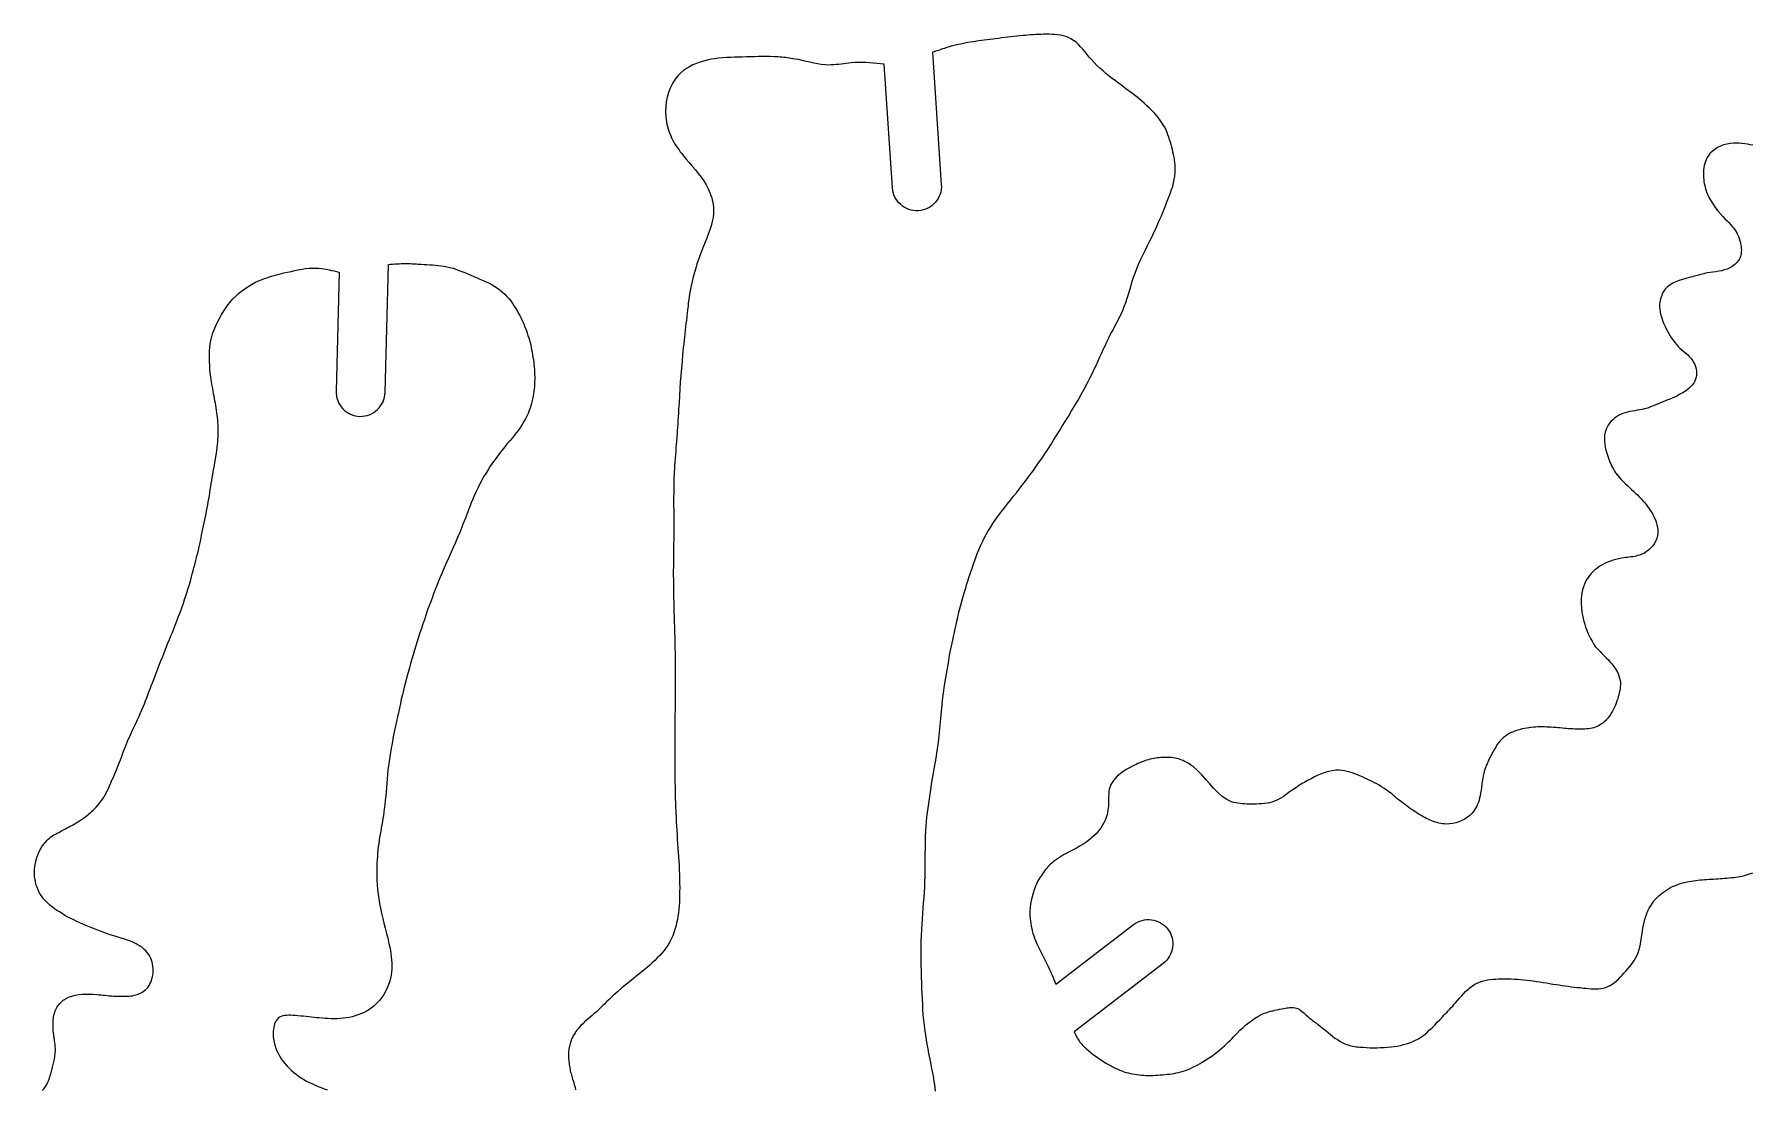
# Model space of a CAD drawing. Extents: x 0 to 470, y 0 to 279.
# Drawn here: x 243.6 to 348.6, y 105.6 to 170.1 of the extents above; entities that cross this region are included whole.
import ezdxf

# ---------------------------------------------------------------- set-up
doc = ezdxf.new("R2010")
doc.units = 0
doc.layers.add('CK_LEVEL_1', color=1, linetype='CONTINUOUS')

msp = doc.modelspace()

# ---------------------------------------------------------------- linework, layer by layer
at = {"layer": 'CK_LEVEL_1'}
for points in [[(298.68, 105.48), (298.66, 105.68), (298.64, 105.89), (298.61, 106.09), (298.58, 106.29), (298.54, 106.5), (298.5, 106.7), (298.45, 106.98), (298.39, 107.25), (298.34, 107.53), (298.28, 107.8), (298.23, 108.08), (298.18, 108.36), (298.13, 108.63), (298.09, 108.91), (298.05, 109.18), (298.01, 109.5), (297.97, 109.83), (297.94, 110.15), (297.92, 110.48), (297.9, 110.8), (297.88, 111.13), (297.87, 111.45), (297.85, 111.78), (297.84, 112.11), (297.83, 112.47), (297.82, 112.84), (297.81, 113.2), (297.81, 113.56), (297.8, 113.93), (297.81, 114.29), (297.81, 114.66), (297.82, 115.02), (297.84, 115.38), (297.86, 115.71), (297.88, 116.03), (297.91, 116.35), (297.93, 116.68), (297.96, 117), (297.99, 117.33), (298.01, 117.65), (298.03, 117.98), (298.04, 118.3), (298.06, 118.65), (298.06, 118.99), (298.06, 119.34), (298.06, 119.69), (298.06, 120.03), (298.07, 120.38), (298.07, 120.73), (298.08, 121.07), (298.09, 121.42), (298.11, 121.7), (298.14, 121.98), (298.16, 122.26), (298.19, 122.54), (298.23, 122.81), (298.27, 123.09), (298.31, 123.37), (298.35, 123.65), (298.39, 123.93), (298.45, 124.27), (298.51, 124.61), (298.57, 124.96), (298.63, 125.3), (298.69, 125.64), (298.74, 125.98), (298.79, 126.33), (298.84, 126.67), (298.89, 127.02), (298.91, 127.23), (298.93, 127.44), (298.95, 127.65), (298.97, 127.86), (298.99, 128.07), (299.01, 128.28), (299.03, 128.5), (299.05, 128.71), (299.07, 128.92), (299.12, 129.38), (299.18, 129.85), (299.24, 130.31), (299.31, 130.78), (299.39, 131.24), (299.47, 131.7), (299.55, 132.16), (299.64, 132.62), (299.74, 133.08), (299.79, 133.31), (299.84, 133.54), (299.89, 133.78), (299.94, 134.01), (299.99, 134.24), (300.05, 134.47), (300.1, 134.7), (300.16, 134.93), (300.22, 135.16), (300.28, 135.38), (300.34, 135.6), (300.4, 135.82), (300.46, 136.04), (300.53, 136.26), (300.59, 136.47), (300.66, 136.69), (300.73, 136.91), (300.8, 137.13), (300.9, 137.42), (301, 137.72), (301.11, 138.02), (301.22, 138.31), (301.33, 138.6), (301.46, 138.89), (301.59, 139.17), (301.73, 139.45), (301.88, 139.72), (302.04, 139.97), (302.2, 140.22), (302.37, 140.47), (302.54, 140.71), (302.72, 140.94), (302.9, 141.18), (303.09, 141.41), (303.27, 141.64), (303.46, 141.88), (303.64, 142.1), (303.81, 142.32), (303.99, 142.55), (304.16, 142.78), (304.33, 143), (304.5, 143.23), (304.67, 143.46), (304.83, 143.69), (304.99, 143.93), (305.18, 144.2), (305.37, 144.48), (305.55, 144.75), (305.73, 145.03), (305.91, 145.31), (306.09, 145.6), (306.26, 145.88), (306.44, 146.16), (306.61, 146.45), (306.81, 146.77), (307.01, 147.1), (307.2, 147.43), (307.4, 147.76), (307.59, 148.1), (307.77, 148.43), (307.95, 148.77), (308.13, 149.11), (308.3, 149.45), (308.41, 149.69), (308.52, 149.93), (308.63, 150.17), (308.74, 150.41), (308.85, 150.65), (308.95, 150.89), (309.07, 151.13), (309.18, 151.37), (309.3, 151.61), (309.39, 151.79), (309.49, 151.97), (309.59, 152.15), (309.68, 152.33), (309.78, 152.51), (309.87, 152.69), (309.96, 152.87), (310.05, 153.06), (310.13, 153.24), (310.23, 153.49), (310.32, 153.74), (310.4, 154), (310.48, 154.25), (310.56, 154.51), (310.64, 154.77), (310.71, 155.03), (310.8, 155.28), (310.89, 155.53), (311, 155.82), (311.12, 156.11), (311.25, 156.39), (311.38, 156.67), (311.52, 156.95), (311.65, 157.22), (311.79, 157.5), (311.93, 157.78), (312.06, 158.05), (312.15, 158.25), (312.24, 158.45), (312.33, 158.64), (312.41, 158.84), (312.5, 159.04), (312.58, 159.24), (312.66, 159.44), (312.74, 159.64), (312.82, 159.84), (312.9, 160.04), (312.98, 160.24), (313.05, 160.44), (313.12, 160.64), (313.19, 160.84), (313.24, 161.05), (313.28, 161.25), (313.32, 161.46), (313.34, 161.66), (313.34, 161.82), (313.34, 161.98), (313.33, 162.14), (313.31, 162.3), (313.29, 162.46), (313.27, 162.62), (313.24, 162.78), (313.2, 162.93), (313.17, 163.09), (313.13, 163.24), (313.09, 163.4), (313.05, 163.55), (313, 163.69), (312.96, 163.84), (312.9, 163.99), (312.85, 164.13), (312.79, 164.27), (312.72, 164.41), (312.61, 164.6), (312.49, 164.78), (312.37, 164.96), (312.23, 165.13), (312.09, 165.3), (311.93, 165.46), (311.78, 165.62), (311.61, 165.77), (311.45, 165.92), (311.28, 166.07), (311.11, 166.21), (310.94, 166.35), (310.76, 166.49), (310.59, 166.62), (310.41, 166.75), (310.23, 166.89), (310.06, 167.02), (309.88, 167.15), (309.69, 167.29), (309.49, 167.44), (309.3, 167.59), (309.11, 167.74), (308.93, 167.9), (308.74, 168.06), (308.56, 168.23), (308.39, 168.41), (308.22, 168.59), (308.09, 168.75), (307.96, 168.91), (307.83, 169.07), (307.7, 169.23), (307.56, 169.38), (307.42, 169.52), (307.28, 169.65), (307.12, 169.77), (306.96, 169.87), (306.81, 169.94), (306.65, 170), (306.49, 170.05), (306.32, 170.08), (306.15, 170.11), (305.98, 170.12), (305.8, 170.13), (305.63, 170.14), (305.45, 170.14), (305.29, 170.14), (305.13, 170.13), (304.97, 170.13), (304.81, 170.12), (304.65, 170.11), (304.5, 170.1), (304.34, 170.09), (304.18, 170.07), (304.03, 170.06), (303.84, 170.04), (303.66, 170.02), (303.47, 170), (303.29, 169.98), (303.1, 169.96), (302.92, 169.94), (302.73, 169.92), (302.55, 169.89), (302.36, 169.87), (302.02, 169.83), (301.67, 169.79), (301.33, 169.74), (300.99, 169.69), (300.65, 169.63), (300.31, 169.56), (299.98, 169.49), (299.65, 169.41), (299.32, 169.31), (299.23, 169.28), (299.14, 169.26), (299.05, 169.23), (298.96, 169.19), (298.87, 169.16), (298.78, 169.13), (298.69, 169.1), (298.6, 169.07), (298.51, 169.04), (299.04, 160.95, -0.414214), (297.64, 159.35, -0.414214), (296.05, 160.75), (295.55, 168.32), (295.32, 168.34), (295.1, 168.36), (294.87, 168.38), (294.65, 168.4), (294.42, 168.41), (294.2, 168.41), (293.98, 168.41), (293.75, 168.41), (293.53, 168.39), (293.37, 168.38), (293.22, 168.36), (293.07, 168.34), (292.92, 168.32), (292.77, 168.3), (292.61, 168.29), (292.46, 168.28), (292.31, 168.27), (292.16, 168.26), (291.93, 168.27), (291.7, 168.3), (291.47, 168.33), (291.24, 168.38), (291.01, 168.43), (290.77, 168.48), (290.54, 168.54), (290.31, 168.59), (290.08, 168.63), (289.97, 168.65), (289.86, 168.67), (289.74, 168.69), (289.63, 168.7), (289.52, 168.72), (289.41, 168.73), (289.29, 168.74), (289.18, 168.75), (289.07, 168.76), (288.83, 168.77), (288.58, 168.78), (288.34, 168.78), (288.1, 168.78), (287.86, 168.78), (287.61, 168.77), (287.37, 168.76), (287.13, 168.76), (286.88, 168.75), (286.64, 168.74), (286.4, 168.74), (286.16, 168.73), (285.92, 168.72), (285.68, 168.7), (285.44, 168.68), (285.2, 168.65), (284.96, 168.61), (284.72, 168.56), (284.5, 168.5), (284.28, 168.43), (284.07, 168.36), (283.85, 168.27), (283.65, 168.16), (283.46, 168.05), (283.27, 167.92), (283.1, 167.77), (282.94, 167.62), (282.76, 167.39), (282.6, 167.14), (282.47, 166.88), (282.36, 166.59), (282.28, 166.3), (282.22, 166), (282.19, 165.7), (282.18, 165.39), (282.19, 165.09), (282.21, 164.94), (282.23, 164.79), (282.26, 164.64), (282.29, 164.5), (282.33, 164.36), (282.38, 164.21), (282.43, 164.08), (282.49, 163.94), (282.55, 163.8), (282.61, 163.68), (282.68, 163.55), (282.75, 163.43), (282.83, 163.31), (282.91, 163.19), (283, 163.07), (283.08, 162.95), (283.17, 162.84), (283.26, 162.73), (283.44, 162.5), (283.63, 162.29), (283.81, 162.07), (284, 161.85), (284.18, 161.63), (284.35, 161.4), (284.51, 161.17), (284.66, 160.93), (284.79, 160.68), (284.85, 160.55), (284.9, 160.41), (284.95, 160.28), (285, 160.14), (285.03, 160.01), (285.06, 159.87), (285.09, 159.73), (285.1, 159.59), (285.11, 159.45), (285.11, 159.19), (285.08, 158.93), (285.03, 158.68), (284.96, 158.43), (284.88, 158.17), (284.79, 157.92), (284.7, 157.67), (284.59, 157.42), (284.49, 157.18), (284.39, 156.91), (284.29, 156.64), (284.19, 156.37), (284.1, 156.1), (284.02, 155.84), (283.94, 155.57), (283.87, 155.3), (283.8, 155.02), (283.74, 154.75), (283.7, 154.54), (283.67, 154.34), (283.63, 154.13), (283.6, 153.92), (283.57, 153.71), (283.55, 153.5), (283.52, 153.29), (283.5, 153.08), (283.47, 152.87), (283.45, 152.66), (283.42, 152.45), (283.4, 152.24), (283.38, 152.03), (283.35, 151.82), (283.33, 151.61), (283.31, 151.4), (283.29, 151.19), (283.26, 150.98), (283.22, 150.56), (283.19, 150.14), (283.15, 149.72), (283.12, 149.29), (283.08, 148.87), (283.05, 148.45), (283.03, 148.02), (283, 147.6), (282.97, 147.18), (282.96, 146.96), (282.94, 146.75), (282.93, 146.54), (282.92, 146.32), (282.9, 146.11), (282.89, 145.9), (282.88, 145.69), (282.86, 145.47), (282.85, 145.26), (282.83, 145.05), (282.81, 144.84), (282.8, 144.62), (282.78, 144.41), (282.76, 144.2), (282.75, 143.98), (282.73, 143.77), (282.72, 143.56), (282.71, 143.34), (282.69, 142.95), (282.68, 142.55), (282.68, 142.15), (282.67, 141.76), (282.67, 141.36), (282.68, 140.96), (282.68, 140.57), (282.68, 140.17), (282.68, 139.78), (282.68, 139.5), (282.68, 139.23), (282.67, 138.96), (282.67, 138.68), (282.67, 138.41), (282.66, 138.14), (282.66, 137.87), (282.66, 137.59), (282.65, 137.32), (282.65, 137.05), (282.66, 136.77), (282.66, 136.5), (282.66, 136.23), (282.67, 135.95), (282.67, 135.68), (282.68, 135.4), (282.69, 135.13), (282.69, 134.85), (282.69, 134.85), (282.69, 134.85), (282.69, 134.85), (282.69, 134.84), (282.69, 134.84), (282.69, 134.84), (282.69, 134.83), (282.69, 134.83), (282.69, 134.83), (282.7, 134.51), (282.71, 134.19), (282.72, 133.88), (282.73, 133.56), (282.74, 133.24), (282.75, 132.92), (282.75, 132.6), (282.76, 132.29), (282.76, 131.97), (282.76, 131.78), (282.77, 131.6), (282.77, 131.42), (282.77, 131.23), (282.77, 131.05), (282.77, 130.86), (282.77, 130.68), (282.77, 130.5), (282.76, 130.31), (282.76, 129.94), (282.76, 129.57), (282.76, 129.2), (282.76, 128.83), (282.75, 128.47), (282.75, 128.1), (282.75, 127.73), (282.74, 127.36), (282.74, 126.99), (282.74, 126.49), (282.74, 125.99), (282.74, 125.5), (282.74, 125), (282.75, 124.5), (282.76, 124.01), (282.77, 123.51), (282.79, 123.01), (282.8, 122.51), (282.82, 122.25), (282.83, 121.98), (282.85, 121.71), (282.86, 121.44), (282.88, 121.17), (282.89, 120.9), (282.91, 120.63), (282.93, 120.36), (282.95, 120.09), (282.96, 119.83), (282.98, 119.56), (283, 119.29), (283.01, 119.02), (283.02, 118.75), (283.03, 118.48), (283.04, 118.21), (283.05, 117.94), (283.04, 117.67), (283.04, 117.46), (283.03, 117.25), (283.02, 117.03), (283.01, 116.82), (282.99, 116.61), (282.96, 116.4), (282.93, 116.19), (282.9, 115.98), (282.85, 115.77), (282.82, 115.63), (282.79, 115.5), (282.75, 115.37), (282.71, 115.24), (282.67, 115.11), (282.62, 114.99), (282.56, 114.86), (282.51, 114.74), (282.44, 114.62), (282.34, 114.44), (282.22, 114.27), (282.1, 114.1), (281.96, 113.94), (281.82, 113.79), (281.67, 113.64), (281.52, 113.49), (281.36, 113.34), (281.21, 113.2), (280.93, 112.96), (280.64, 112.73), (280.36, 112.5), (280.08, 112.26), (279.79, 112.03), (279.51, 111.8), (279.24, 111.57), (278.96, 111.33), (278.7, 111.08), (278.61, 110.99), (278.52, 110.91), (278.44, 110.82), (278.35, 110.73), (278.26, 110.65), (278.17, 110.56), (278.09, 110.48), (278, 110.39), (277.91, 110.31), (277.79, 110.21), (277.68, 110.11), (277.56, 110.01), (277.45, 109.91), (277.33, 109.82), (277.22, 109.72), (277.11, 109.61), (277, 109.51), (276.9, 109.39), (276.83, 109.31), (276.76, 109.23), (276.7, 109.14), (276.64, 109.05), (276.58, 108.96), (276.53, 108.87), (276.48, 108.77), (276.43, 108.68), (276.4, 108.58), (276.34, 108.41), (276.3, 108.24), (276.27, 108.06), (276.25, 107.89), (276.24, 107.71), (276.25, 107.53), (276.26, 107.35), (276.28, 107.17), (276.3, 107), (276.32, 106.91), (276.34, 106.83), (276.35, 106.74), (276.37, 106.65), (276.4, 106.57), (276.42, 106.49), (276.44, 106.4), (276.46, 106.32), (276.49, 106.23), (276.54, 106.07), (276.59, 105.9), (276.64, 105.74), (276.68, 105.57)], [(348.67, 163.36), (348.51, 163.38), (348.34, 163.41), (348.17, 163.44), (348, 163.46), (347.83, 163.48), (347.66, 163.49), (347.48, 163.48), (347.28, 163.46), (347.08, 163.42), (346.88, 163.37), (346.69, 163.3), (346.51, 163.21), (346.34, 163.1), (346.18, 162.98), (346.04, 162.84), (345.93, 162.69), (345.86, 162.58), (345.81, 162.47), (345.76, 162.36), (345.72, 162.23), (345.69, 162.11), (345.67, 161.99), (345.65, 161.86), (345.64, 161.73), (345.64, 161.6), (345.64, 161.48), (345.65, 161.37), (345.66, 161.25), (345.67, 161.13), (345.69, 161.02), (345.72, 160.9), (345.75, 160.79), (345.78, 160.68), (345.81, 160.57), (345.9, 160.35), (346, 160.14), (346.11, 159.94), (346.23, 159.74), (346.37, 159.55), (346.51, 159.37), (346.66, 159.18), (346.82, 159), (346.98, 158.83), (347.09, 158.72), (347.19, 158.62), (347.29, 158.51), (347.39, 158.4), (347.48, 158.3), (347.57, 158.18), (347.65, 158.07), (347.71, 157.94), (347.77, 157.82), (347.78, 157.79), (347.79, 157.76), (347.8, 157.74), (347.81, 157.71), (347.82, 157.68), (347.83, 157.65), (347.83, 157.62), (347.84, 157.6), (347.85, 157.57), (347.88, 157.46), (347.9, 157.36), (347.93, 157.25), (347.95, 157.15), (347.96, 157.04), (347.97, 156.94), (347.96, 156.83), (347.95, 156.73), (347.93, 156.63), (347.9, 156.54), (347.86, 156.45), (347.82, 156.36), (347.76, 156.28), (347.7, 156.2), (347.63, 156.13), (347.56, 156.06), (347.48, 156), (347.4, 155.94), (347.25, 155.85), (347.09, 155.78), (346.92, 155.73), (346.75, 155.68), (346.58, 155.65), (346.4, 155.62), (346.22, 155.59), (346.05, 155.57), (345.87, 155.54), (345.77, 155.52), (345.67, 155.49), (345.57, 155.47), (345.48, 155.45), (345.38, 155.42), (345.28, 155.39), (345.18, 155.36), (345.08, 155.34), (344.98, 155.31), (344.77, 155.26), (344.56, 155.2), (344.36, 155.14), (344.16, 155.08), (343.96, 155), (343.77, 154.91), (343.6, 154.81), (343.44, 154.69), (343.31, 154.55), (343.24, 154.46), (343.18, 154.37), (343.13, 154.28), (343.09, 154.17), (343.05, 154.07), (343.02, 153.96), (342.99, 153.86), (342.98, 153.75), (342.96, 153.64), (342.96, 153.48), (342.97, 153.32), (342.99, 153.17), (343.02, 153.02), (343.07, 152.86), (343.12, 152.71), (343.17, 152.57), (343.23, 152.42), (343.3, 152.27), (343.37, 152.12), (343.44, 151.98), (343.52, 151.83), (343.61, 151.69), (343.69, 151.55), (343.79, 151.42), (343.89, 151.29), (343.99, 151.16), (344.1, 151.05), (344.21, 150.94), (344.33, 150.84), (344.45, 150.74), (344.57, 150.63), (344.68, 150.53), (344.79, 150.42), (344.89, 150.31), (344.98, 150.19), (345.06, 150.05), (345.11, 149.94), (345.15, 149.81), (345.19, 149.68), (345.21, 149.55), (345.21, 149.42), (345.21, 149.29), (345.19, 149.16), (345.16, 149.04), (345.11, 148.92), (345.07, 148.84), (345.02, 148.76), (344.97, 148.69), (344.9, 148.62), (344.84, 148.55), (344.77, 148.49), (344.69, 148.43), (344.62, 148.37), (344.54, 148.31), (344.38, 148.21), (344.21, 148.12), (344.05, 148.03), (343.88, 147.95), (343.7, 147.87), (343.53, 147.8), (343.36, 147.73), (343.18, 147.66), (343.01, 147.59), (342.89, 147.54), (342.77, 147.49), (342.64, 147.44), (342.52, 147.39), (342.4, 147.35), (342.28, 147.3), (342.15, 147.26), (342.03, 147.23), (341.9, 147.19), (341.75, 147.16), (341.6, 147.14), (341.45, 147.11), (341.3, 147.09), (341.15, 147.06), (341.01, 147.03), (340.86, 146.99), (340.72, 146.94), (340.57, 146.89), (340.45, 146.82), (340.32, 146.74), (340.21, 146.66), (340.1, 146.56), (339.99, 146.46), (339.9, 146.35), (339.82, 146.23), (339.75, 146.11), (339.69, 145.98), (339.63, 145.81), (339.6, 145.63), (339.59, 145.45), (339.59, 145.26), (339.61, 145.08), (339.64, 144.89), (339.68, 144.7), (339.74, 144.52), (339.79, 144.33), (339.84, 144.21), (339.88, 144.09), (339.93, 143.97), (339.98, 143.86), (340.03, 143.75), (340.08, 143.64), (340.14, 143.53), (340.21, 143.42), (340.27, 143.32), (340.38, 143.18), (340.49, 143.04), (340.61, 142.91), (340.73, 142.79), (340.86, 142.66), (340.99, 142.54), (341.12, 142.42), (341.25, 142.3), (341.38, 142.17), (341.49, 142.07), (341.61, 141.96), (341.72, 141.84), (341.83, 141.73), (341.93, 141.61), (342.04, 141.5), (342.14, 141.37), (342.23, 141.25), (342.33, 141.12), (342.41, 140.99), (342.5, 140.86), (342.57, 140.72), (342.64, 140.58), (342.71, 140.44), (342.76, 140.29), (342.8, 140.14), (342.83, 139.99), (342.85, 139.84), (342.85, 139.77), (342.85, 139.71), (342.85, 139.64), (342.85, 139.58), (342.84, 139.51), (342.83, 139.45), (342.82, 139.39), (342.8, 139.32), (342.78, 139.26), (342.72, 139.11), (342.64, 138.97), (342.54, 138.84), (342.43, 138.72), (342.31, 138.6), (342.17, 138.5), (342.03, 138.41), (341.88, 138.34), (341.73, 138.28), (341.62, 138.25), (341.52, 138.22), (341.42, 138.2), (341.32, 138.18), (341.21, 138.17), (341.11, 138.15), (341.01, 138.14), (340.9, 138.13), (340.8, 138.12), (340.63, 138.09), (340.46, 138.05), (340.29, 138.02), (340.13, 137.97), (339.96, 137.91), (339.8, 137.85), (339.64, 137.78), (339.49, 137.7), (339.34, 137.62), (339.22, 137.54), (339.1, 137.45), (338.99, 137.35), (338.88, 137.25), (338.78, 137.15), (338.68, 137.04), (338.6, 136.92), (338.51, 136.8), (338.44, 136.67), (338.37, 136.51), (338.3, 136.34), (338.25, 136.16), (338.21, 135.98), (338.18, 135.8), (338.17, 135.62), (338.16, 135.43), (338.16, 135.25), (338.18, 135.07), (338.19, 134.97), (338.2, 134.88), (338.21, 134.78), (338.23, 134.69), (338.25, 134.6), (338.27, 134.5), (338.29, 134.41), (338.31, 134.32), (338.33, 134.23), (338.39, 134.05), (338.44, 133.87), (338.51, 133.69), (338.57, 133.51), (338.65, 133.34), (338.74, 133.17), (338.83, 133.01), (338.93, 132.85), (339.03, 132.7), (339.12, 132.59), (339.22, 132.49), (339.32, 132.38), (339.42, 132.28), (339.52, 132.18), (339.62, 132.08), (339.72, 131.98), (339.83, 131.87), (339.93, 131.76), (340.03, 131.65), (340.12, 131.53), (340.21, 131.41), (340.29, 131.28), (340.36, 131.16), (340.43, 131.02), (340.48, 130.89), (340.52, 130.75), (340.55, 130.61), (340.57, 130.49), (340.57, 130.36), (340.56, 130.24), (340.55, 130.12), (340.53, 129.99), (340.5, 129.86), (340.47, 129.74), (340.43, 129.62), (340.4, 129.49), (340.35, 129.36), (340.31, 129.23), (340.26, 129.1), (340.2, 128.98), (340.14, 128.85), (340.08, 128.73), (340.01, 128.61), (339.94, 128.5), (339.86, 128.39), (339.79, 128.31), (339.72, 128.23), (339.65, 128.15), (339.57, 128.08), (339.49, 128.01), (339.41, 127.95), (339.32, 127.89), (339.23, 127.84), (339.14, 127.8), (339.04, 127.76), (338.94, 127.72), (338.83, 127.7), (338.72, 127.68), (338.61, 127.66), (338.5, 127.65), (338.39, 127.64), (338.28, 127.64), (338.17, 127.64), (338.04, 127.64), (337.91, 127.64), (337.78, 127.64), (337.66, 127.65), (337.53, 127.66), (337.4, 127.66), (337.28, 127.67), (337.15, 127.68), (337.02, 127.7), (336.89, 127.71), (336.75, 127.72), (336.62, 127.73), (336.48, 127.74), (336.34, 127.75), (336.21, 127.76), (336.07, 127.76), (335.93, 127.77), (335.8, 127.77), (335.66, 127.77), (335.52, 127.77), (335.38, 127.76), (335.25, 127.75), (335.11, 127.74), (334.97, 127.72), (334.84, 127.7), (334.7, 127.68), (334.56, 127.65), (334.43, 127.61), (334.29, 127.58), (334.15, 127.53), (334.02, 127.48), (333.89, 127.42), (333.76, 127.36), (333.64, 127.29), (333.53, 127.21), (333.42, 127.13), (333.31, 127.02), (333.21, 126.91), (333.11, 126.79), (333.02, 126.67), (332.94, 126.54), (332.86, 126.41), (332.78, 126.27), (332.71, 126.13), (332.64, 125.99), (332.59, 125.9), (332.54, 125.8), (332.49, 125.7), (332.45, 125.61), (332.41, 125.51), (332.36, 125.41), (332.33, 125.32), (332.29, 125.22), (332.26, 125.12), (332.22, 124.95), (332.18, 124.78), (332.15, 124.61), (332.12, 124.43), (332.1, 124.26), (332.08, 124.08), (332.05, 123.9), (332.02, 123.73), (331.99, 123.55), (331.96, 123.43), (331.92, 123.3), (331.88, 123.17), (331.83, 123.05), (331.78, 122.93), (331.72, 122.82), (331.65, 122.7), (331.58, 122.6), (331.5, 122.5), (331.36, 122.36), (331.21, 122.24), (331.05, 122.13), (330.87, 122.04), (330.69, 121.96), (330.5, 121.9), (330.31, 121.86), (330.11, 121.84), (329.92, 121.83), (329.8, 121.84), (329.69, 121.85), (329.58, 121.87), (329.47, 121.89), (329.36, 121.92), (329.25, 121.95), (329.14, 121.99), (329.04, 122.03), (328.94, 122.07), (328.82, 122.12), (328.71, 122.17), (328.6, 122.23), (328.49, 122.29), (328.38, 122.35), (328.27, 122.42), (328.17, 122.48), (328.06, 122.55), (327.96, 122.62), (327.85, 122.69), (327.74, 122.77), (327.63, 122.84), (327.52, 122.92), (327.42, 123), (327.31, 123.08), (327.21, 123.16), (327.1, 123.24), (327, 123.32), (326.9, 123.4), (326.8, 123.49), (326.7, 123.57), (326.6, 123.65), (326.5, 123.73), (326.4, 123.8), (326.3, 123.88), (326.2, 123.95), (326.09, 124.03), (325.96, 124.11), (325.82, 124.2), (325.68, 124.28), (325.53, 124.36), (325.39, 124.43), (325.24, 124.5), (325.09, 124.57), (324.94, 124.64), (324.79, 124.71), (324.64, 124.77), (324.49, 124.84), (324.33, 124.9), (324.17, 124.96), (324.02, 125.01), (323.86, 125.05), (323.7, 125.09), (323.54, 125.11), (323.38, 125.12), (323.16, 125.12), (322.94, 125.09), (322.72, 125.05), (322.5, 124.98), (322.28, 124.9), (322.07, 124.81), (321.86, 124.71), (321.65, 124.6), (321.44, 124.49), (321.34, 124.43), (321.24, 124.37), (321.14, 124.32), (321.04, 124.26), (320.95, 124.2), (320.85, 124.14), (320.75, 124.07), (320.66, 124.01), (320.56, 123.94), (320.44, 123.86), (320.31, 123.77), (320.19, 123.68), (320.06, 123.59), (319.94, 123.5), (319.81, 123.42), (319.68, 123.35), (319.55, 123.28), (319.41, 123.22), (319.26, 123.17), (319.11, 123.13), (318.96, 123.1), (318.8, 123.08), (318.64, 123.07), (318.48, 123.06), (318.32, 123.05), (318.16, 123.05), (317.99, 123.05), (317.85, 123.05), (317.72, 123.05), (317.58, 123.06), (317.44, 123.07), (317.31, 123.08), (317.17, 123.1), (317.04, 123.12), (316.92, 123.15), (316.79, 123.19), (316.49, 123.33), (316.21, 123.52), (315.95, 123.75), (315.7, 124), (315.46, 124.28), (315.22, 124.56), (314.97, 124.84), (314.71, 125.1), (314.44, 125.34), (314.36, 125.4), (314.27, 125.46), (314.19, 125.52), (314.1, 125.57), (314.01, 125.62), (313.92, 125.66), (313.83, 125.71), (313.74, 125.74), (313.64, 125.78), (313.54, 125.81), (313.44, 125.83), (313.34, 125.85), (313.23, 125.87), (313.13, 125.89), (313.02, 125.9), (312.91, 125.9), (312.81, 125.9), (312.7, 125.9), (312.59, 125.9), (312.47, 125.89), (312.36, 125.88), (312.25, 125.87), (312.14, 125.85), (312.03, 125.83), (311.92, 125.81), (311.81, 125.79), (311.7, 125.76), (311.59, 125.73), (311.48, 125.69), (311.38, 125.66), (311.27, 125.62), (311.17, 125.57), (311.06, 125.53), (310.96, 125.48), (310.85, 125.43), (310.74, 125.38), (310.54, 125.27), (310.35, 125.16), (310.15, 125.03), (309.97, 124.9), (309.8, 124.75), (309.65, 124.6), (309.52, 124.43), (309.41, 124.25), (309.34, 124.07), (309.31, 123.96), (309.29, 123.85), (309.28, 123.74), (309.28, 123.63), (309.27, 123.52), (309.27, 123.41), (309.27, 123.29), (309.27, 123.18), (309.27, 123.06), (309.26, 122.93), (309.25, 122.8), (309.23, 122.67), (309.21, 122.54), (309.18, 122.42), (309.14, 122.3), (309.1, 122.17), (309.05, 122.06), (309, 121.94), (308.9, 121.76), (308.79, 121.58), (308.66, 121.41), (308.52, 121.26), (308.37, 121.1), (308.21, 120.96), (308.04, 120.83), (307.87, 120.7), (307.69, 120.58), (307.49, 120.47), (307.3, 120.36), (307.1, 120.25), (306.9, 120.15), (306.71, 120.05), (306.51, 119.94), (306.32, 119.83), (306.14, 119.71), (305.96, 119.58), (305.88, 119.51), (305.79, 119.44), (305.71, 119.37), (305.64, 119.29), (305.56, 119.21), (305.49, 119.13), (305.42, 119.05), (305.35, 118.96), (305.28, 118.87), (305.22, 118.78), (305.16, 118.69), (305.1, 118.6), (305.04, 118.51), (304.99, 118.41), (304.93, 118.32), (304.89, 118.22), (304.84, 118.12), (304.8, 118.02), (304.72, 117.81), (304.65, 117.6), (304.59, 117.38), (304.54, 117.16), (304.5, 116.94), (304.48, 116.71), (304.46, 116.49), (304.46, 116.26), (304.47, 116.04), (304.49, 115.89), (304.51, 115.74), (304.54, 115.59), (304.57, 115.44), (304.6, 115.29), (304.64, 115.14), (304.69, 114.99), (304.74, 114.85), (304.79, 114.71), (304.86, 114.54), (304.94, 114.38), (305.02, 114.21), (305.1, 114.05), (305.18, 113.89), (305.27, 113.73), (305.35, 113.57), (305.44, 113.4), (305.52, 113.24), (305.58, 113.11), (305.64, 112.98), (305.7, 112.84), (305.76, 112.71), (305.82, 112.58), (305.88, 112.44), (305.93, 112.31), (305.99, 112.17), (306.04, 112.04), (310.79, 115.68, -0.414214), (312.89, 115.4, -0.414214), (312.61, 113.3), (307.16, 109.11), (307.16, 109.11), (307.19, 109.06), (307.22, 109), (307.24, 108.95), (307.27, 108.89), (307.3, 108.84), (307.33, 108.78), (307.36, 108.73), (307.39, 108.68), (307.42, 108.62), (307.47, 108.56), (307.52, 108.49), (307.57, 108.43), (307.63, 108.36), (307.68, 108.3), (307.74, 108.24), (307.8, 108.19), (307.86, 108.13), (307.92, 108.07), (308.06, 107.95), (308.2, 107.84), (308.35, 107.72), (308.5, 107.61), (308.65, 107.51), (308.8, 107.41), (308.95, 107.31), (309.11, 107.21), (309.27, 107.12), (309.34, 107.08), (309.42, 107.04), (309.49, 107), (309.57, 106.96), (309.65, 106.92), (309.72, 106.88), (309.8, 106.85), (309.88, 106.81), (309.96, 106.78), (310.08, 106.73), (310.21, 106.68), (310.34, 106.64), (310.47, 106.61), (310.6, 106.57), (310.73, 106.54), (310.87, 106.52), (311, 106.5), (311.14, 106.48), (311.28, 106.47), (311.42, 106.46), (311.56, 106.45), (311.71, 106.45), (311.85, 106.45), (311.99, 106.45), (312.14, 106.46), (312.28, 106.47), (312.43, 106.48), (312.57, 106.49), (312.71, 106.5), (312.85, 106.52), (312.99, 106.53), (313.13, 106.55), (313.27, 106.57), (313.41, 106.6), (313.54, 106.63), (313.68, 106.67), (313.83, 106.71), (313.98, 106.76), (314.13, 106.82), (314.28, 106.88), (314.43, 106.95), (314.57, 107.02), (314.72, 107.1), (314.86, 107.18), (315, 107.26), (315.16, 107.36), (315.32, 107.46), (315.48, 107.57), (315.64, 107.68), (315.79, 107.79), (315.94, 107.91), (316.09, 108.03), (316.24, 108.15), (316.38, 108.28), (316.46, 108.36), (316.55, 108.44), (316.63, 108.53), (316.72, 108.61), (316.8, 108.7), (316.88, 108.79), (316.97, 108.87), (317.05, 108.96), (317.14, 109.04), (317.3, 109.21), (317.47, 109.36), (317.64, 109.52), (317.82, 109.66), (318, 109.8), (318.19, 109.93), (318.39, 110.05), (318.58, 110.15), (318.79, 110.25), (318.91, 110.29), (319.04, 110.34), (319.17, 110.38), (319.31, 110.41), (319.44, 110.44), (319.58, 110.47), (319.72, 110.5), (319.85, 110.52), (320, 110.55), (320.08, 110.56), (320.17, 110.58), (320.26, 110.59), (320.34, 110.6), (320.43, 110.61), (320.51, 110.61), (320.59, 110.6), (320.67, 110.59), (320.75, 110.57), (320.84, 110.54), (320.92, 110.5), (320.99, 110.45), (321.07, 110.39), (321.14, 110.33), (321.22, 110.27), (321.29, 110.2), (321.36, 110.14), (321.43, 110.07), (321.54, 109.98), (321.65, 109.89), (321.76, 109.8), (321.87, 109.72), (321.98, 109.64), (322.09, 109.56), (322.2, 109.47), (322.31, 109.39), (322.42, 109.31), (322.56, 109.19), (322.69, 109.08), (322.83, 108.96), (322.97, 108.85), (323.11, 108.74), (323.26, 108.64), (323.4, 108.54), (323.56, 108.46), (323.71, 108.38), (323.81, 108.35), (323.91, 108.32), (324, 108.29), (324.1, 108.27), (324.21, 108.25), (324.31, 108.23), (324.41, 108.21), (324.51, 108.2), (324.62, 108.19), (324.83, 108.17), (325.05, 108.15), (325.26, 108.14), (325.48, 108.14), (325.69, 108.14), (325.9, 108.15), (326.12, 108.16), (326.33, 108.17), (326.55, 108.2), (326.74, 108.22), (326.92, 108.25), (327.11, 108.29), (327.3, 108.34), (327.48, 108.39), (327.66, 108.44), (327.83, 108.51), (328, 108.59), (328.17, 108.67), (328.36, 108.79), (328.54, 108.92), (328.72, 109.06), (328.88, 109.21), (329.05, 109.37), (329.21, 109.53), (329.37, 109.7), (329.52, 109.86), (329.68, 110.03), (329.77, 110.13), (329.86, 110.22), (329.95, 110.31), (330.04, 110.41), (330.13, 110.5), (330.22, 110.6), (330.31, 110.69), (330.39, 110.79), (330.48, 110.89), (330.61, 111.03), (330.73, 111.17), (330.85, 111.31), (330.97, 111.45), (331.1, 111.58), (331.24, 111.71), (331.37, 111.82), (331.52, 111.93), (331.67, 112.03), (331.81, 112.1), (331.96, 112.16), (332.12, 112.21), (332.28, 112.25), (332.44, 112.29), (332.61, 112.31), (332.78, 112.33), (332.95, 112.35), (333.12, 112.36), (333.31, 112.36), (333.5, 112.37), (333.7, 112.36), (333.89, 112.36), (334.08, 112.35), (334.27, 112.33), (334.46, 112.32), (334.65, 112.3), (334.84, 112.28), (335.04, 112.25), (335.24, 112.23), (335.44, 112.2), (335.64, 112.17), (335.84, 112.14), (336.04, 112.11), (336.24, 112.08), (336.43, 112.04), (336.63, 112.01), (336.82, 111.99), (337, 111.96), (337.18, 111.93), (337.37, 111.91), (337.55, 111.88), (337.74, 111.86), (337.92, 111.84), (338.11, 111.82), (338.3, 111.79), (338.46, 111.78), (338.61, 111.76), (338.77, 111.75), (338.92, 111.74), (339.08, 111.74), (339.23, 111.75), (339.37, 111.77), (339.52, 111.79), (339.66, 111.83), (339.8, 111.89), (339.94, 111.96), (340.07, 112.04), (340.2, 112.14), (340.32, 112.24), (340.44, 112.35), (340.56, 112.46), (340.67, 112.58), (340.78, 112.7), (340.9, 112.83), (341.01, 112.96), (341.12, 113.09), (341.22, 113.22), (341.32, 113.35), (341.41, 113.49), (341.49, 113.63), (341.57, 113.77), (341.63, 113.92), (341.69, 114.1), (341.75, 114.29), (341.79, 114.48), (341.82, 114.67), (341.85, 114.86), (341.88, 115.06), (341.91, 115.26), (341.94, 115.45), (341.97, 115.65), (342.01, 115.83), (342.06, 116.01), (342.12, 116.18), (342.18, 116.35), (342.25, 116.51), (342.33, 116.68), (342.42, 116.83), (342.52, 116.98), (342.62, 117.13), (342.71, 117.24), (342.81, 117.34), (342.92, 117.44), (343.03, 117.54), (343.14, 117.63), (343.26, 117.71), (343.38, 117.79), (343.5, 117.87), (343.63, 117.94), (343.75, 118), (343.87, 118.05), (344, 118.1), (344.12, 118.15), (344.25, 118.19), (344.38, 118.23), (344.51, 118.26), (344.64, 118.29), (344.77, 118.32), (344.91, 118.34), (345.04, 118.36), (345.17, 118.38), (345.31, 118.39), (345.44, 118.41), (345.58, 118.42), (345.72, 118.43), (345.85, 118.44), (345.99, 118.45), (346.12, 118.46), (346.26, 118.46), (346.4, 118.47), (346.53, 118.48), (346.67, 118.49), (346.81, 118.5), (346.94, 118.51), (347.08, 118.52), (347.22, 118.53), (347.35, 118.55), (347.49, 118.56), (347.62, 118.58), (347.75, 118.6), (347.88, 118.63), (348.01, 118.65), (348.15, 118.68), (348.28, 118.72), (348.4, 118.76), (348.53, 118.8), (348.66, 118.85)], [(244.06, 105.53), (244.17, 105.65), (244.27, 105.78), (244.32, 105.86), (244.37, 105.94), (244.41, 106.03), (244.45, 106.13), (244.48, 106.22), (244.51, 106.32), (244.54, 106.41), (244.57, 106.51), (244.6, 106.61), (244.65, 106.78), (244.69, 106.95), (244.74, 107.12), (244.78, 107.28), (244.81, 107.45), (244.84, 107.62), (244.86, 107.79), (244.87, 107.95), (244.87, 108.12), (244.86, 108.2), (244.86, 108.27), (244.85, 108.34), (244.84, 108.42), (244.83, 108.49), (244.82, 108.57), (244.81, 108.64), (244.8, 108.71), (244.79, 108.79), (244.78, 108.86), (244.77, 108.93), (244.76, 109.01), (244.75, 109.08), (244.74, 109.15), (244.74, 109.22), (244.73, 109.3), (244.73, 109.37), (244.72, 109.44), (244.72, 109.58), (244.72, 109.72), (244.73, 109.86), (244.75, 110), (244.78, 110.14), (244.81, 110.27), (244.86, 110.4), (244.91, 110.52), (244.98, 110.64), (245.02, 110.71), (245.07, 110.77), (245.12, 110.83), (245.18, 110.89), (245.23, 110.95), (245.29, 111), (245.35, 111.05), (245.42, 111.1), (245.48, 111.14), (245.67, 111.24), (245.87, 111.31), (246.08, 111.37), (246.29, 111.4), (246.51, 111.42), (246.74, 111.43), (246.96, 111.43), (247.18, 111.42), (247.41, 111.4), (247.53, 111.39), (247.66, 111.38), (247.79, 111.37), (247.91, 111.36), (248.04, 111.34), (248.16, 111.33), (248.29, 111.32), (248.41, 111.31), (248.54, 111.3), (248.65, 111.3), (248.77, 111.29), (248.88, 111.29), (249, 111.29), (249.11, 111.29), (249.23, 111.29), (249.35, 111.3), (249.46, 111.32), (249.58, 111.33), (249.68, 111.36), (249.78, 111.38), (249.87, 111.41), (249.97, 111.44), (250.06, 111.48), (250.15, 111.53), (250.23, 111.58), (250.31, 111.64), (250.39, 111.7), (250.47, 111.78), (250.54, 111.86), (250.6, 111.96), (250.65, 112.05), (250.7, 112.16), (250.74, 112.26), (250.77, 112.37), (250.8, 112.49), (250.82, 112.6), (250.84, 112.73), (250.84, 112.86), (250.84, 113), (250.83, 113.13), (250.81, 113.25), (250.78, 113.38), (250.74, 113.5), (250.7, 113.62), (250.64, 113.74), (250.57, 113.85), (250.48, 113.97), (250.39, 114.07), (250.28, 114.17), (250.17, 114.27), (250.05, 114.35), (249.93, 114.43), (249.81, 114.5), (249.68, 114.57), (249.57, 114.62), (249.45, 114.66), (249.34, 114.71), (249.22, 114.75), (249.11, 114.78), (248.99, 114.82), (248.88, 114.85), (248.76, 114.89), (248.65, 114.92), (248.43, 114.99), (248.21, 115.06), (248, 115.13), (247.78, 115.21), (247.57, 115.29), (247.36, 115.37), (247.15, 115.45), (246.94, 115.54), (246.73, 115.62), (246.54, 115.7), (246.36, 115.79), (246.18, 115.87), (245.99, 115.96), (245.81, 116.05), (245.63, 116.14), (245.45, 116.24), (245.28, 116.35), (245.11, 116.45), (244.96, 116.55), (244.81, 116.65), (244.67, 116.76), (244.53, 116.87), (244.4, 116.99), (244.28, 117.11), (244.16, 117.24), (244.06, 117.38), (243.96, 117.52), (243.9, 117.61), (243.85, 117.7), (243.81, 117.8), (243.77, 117.9), (243.73, 118), (243.69, 118.1), (243.66, 118.2), (243.64, 118.31), (243.62, 118.41), (243.59, 118.62), (243.58, 118.82), (243.58, 119.03), (243.6, 119.24), (243.64, 119.44), (243.69, 119.65), (243.75, 119.85), (243.83, 120.04), (243.92, 120.23), (243.97, 120.32), (244.02, 120.41), (244.08, 120.5), (244.15, 120.59), (244.21, 120.67), (244.28, 120.75), (244.35, 120.83), (244.43, 120.9), (244.51, 120.97), (244.59, 121.04), (244.68, 121.1), (244.78, 121.16), (244.87, 121.22), (244.97, 121.27), (245.07, 121.32), (245.17, 121.37), (245.27, 121.43), (245.37, 121.48), (245.48, 121.53), (245.59, 121.59), (245.7, 121.65), (245.81, 121.71), (245.91, 121.77), (246.02, 121.83), (246.13, 121.9), (246.24, 121.96), (246.34, 122.03), (246.52, 122.15), (246.7, 122.28), (246.87, 122.41), (247.04, 122.56), (247.2, 122.7), (247.35, 122.86), (247.5, 123.02), (247.63, 123.19), (247.76, 123.37), (247.81, 123.44), (247.85, 123.52), (247.9, 123.6), (247.95, 123.68), (247.99, 123.77), (248.03, 123.85), (248.07, 123.93), (248.11, 124.01), (248.15, 124.1), (248.3, 124.45), (248.45, 124.8), (248.6, 125.15), (248.74, 125.51), (248.88, 125.86), (249.02, 126.22), (249.16, 126.57), (249.3, 126.93), (249.45, 127.28), (249.52, 127.43), (249.59, 127.58), (249.66, 127.73), (249.73, 127.88), (249.8, 128.03), (249.87, 128.18), (249.94, 128.33), (250.01, 128.48), (250.07, 128.63), (250.15, 128.81), (250.23, 128.99), (250.31, 129.18), (250.38, 129.36), (250.45, 129.55), (250.52, 129.73), (250.59, 129.92), (250.66, 130.11), (250.73, 130.29), (250.82, 130.51), (250.9, 130.73), (250.98, 130.95), (251.07, 131.17), (251.15, 131.38), (251.23, 131.6), (251.32, 131.82), (251.41, 132.04), (251.49, 132.25), (251.58, 132.47), (251.67, 132.69), (251.75, 132.9), (251.84, 133.12), (251.93, 133.34), (252.02, 133.55), (252.1, 133.77), (252.19, 133.99), (252.28, 134.2), (252.38, 134.49), (252.49, 134.77), (252.59, 135.05), (252.69, 135.34), (252.78, 135.62), (252.88, 135.91), (252.97, 136.2), (253.06, 136.49), (253.14, 136.77), (253.19, 136.96), (253.24, 137.14), (253.29, 137.32), (253.34, 137.5), (253.39, 137.68), (253.43, 137.86), (253.48, 138.04), (253.52, 138.23), (253.57, 138.41), (253.61, 138.59), (253.65, 138.78), (253.69, 138.96), (253.73, 139.14), (253.77, 139.33), (253.81, 139.51), (253.85, 139.7), (253.89, 139.88), (253.93, 140.07), (253.97, 140.25), (254, 140.44), (254.04, 140.62), (254.08, 140.81), (254.11, 140.99), (254.15, 141.18), (254.18, 141.36), (254.21, 141.55), (254.25, 141.73), (254.28, 141.92), (254.31, 142.1), (254.34, 142.29), (254.37, 142.47), (254.4, 142.66), (254.43, 142.85), (254.46, 143.03), (254.49, 143.22), (254.52, 143.4), (254.56, 143.58), (254.59, 143.77), (254.62, 143.95), (254.65, 144.13), (254.68, 144.32), (254.71, 144.5), (254.74, 144.68), (254.76, 144.87), (254.78, 145.05), (254.79, 145.2), (254.8, 145.35), (254.81, 145.5), (254.82, 145.65), (254.82, 145.8), (254.82, 145.95), (254.82, 146.1), (254.81, 146.26), (254.8, 146.41), (254.79, 146.55), (254.77, 146.7), (254.76, 146.85), (254.74, 146.99), (254.72, 147.14), (254.7, 147.29), (254.67, 147.43), (254.65, 147.58), (254.62, 147.72), (254.6, 147.87), (254.57, 148.01), (254.54, 148.15), (254.52, 148.3), (254.49, 148.44), (254.47, 148.58), (254.44, 148.73), (254.42, 148.87), (254.4, 149.02), (254.36, 149.3), (254.32, 149.59), (254.3, 149.87), (254.28, 150.16), (254.28, 150.45), (254.29, 150.74), (254.31, 151.02), (254.36, 151.3), (254.42, 151.58), (254.46, 151.73), (254.5, 151.87), (254.56, 152.02), (254.61, 152.17), (254.68, 152.31), (254.74, 152.45), (254.81, 152.59), (254.89, 152.73), (254.96, 152.87), (255.03, 153), (255.11, 153.12), (255.19, 153.25), (255.27, 153.37), (255.35, 153.49), (255.44, 153.61), (255.53, 153.73), (255.62, 153.84), (255.72, 153.95), (255.89, 154.12), (256.07, 154.28), (256.25, 154.43), (256.45, 154.58), (256.65, 154.71), (256.86, 154.83), (257.07, 154.95), (257.29, 155.05), (257.51, 155.14), (257.65, 155.2), (257.8, 155.25), (257.95, 155.3), (258.09, 155.34), (258.24, 155.38), (258.39, 155.42), (258.54, 155.46), (258.69, 155.5), (258.84, 155.54), (259.06, 155.59), (259.28, 155.64), (259.5, 155.69), (259.72, 155.74), (259.95, 155.78), (260.17, 155.81), (260.39, 155.83), (260.61, 155.84), (260.83, 155.84), (260.98, 155.83), (261.14, 155.81), (261.29, 155.79), (261.45, 155.77), (261.6, 155.74), (261.76, 155.7), (261.91, 155.67), (262.06, 155.63), (262.22, 155.6), (262.03, 148.31, 0.414214), (263.49, 146.77, 0.414214), (265.03, 148.23), (265.23, 156.06), (265.36, 156.07), (265.49, 156.08), (265.62, 156.09), (265.75, 156.1), (265.88, 156.1), (266.01, 156.11), (266.14, 156.11), (266.27, 156.11), (266.4, 156.11), (266.49, 156.11), (266.59, 156.11), (266.68, 156.1), (266.77, 156.1), (266.86, 156.09), (266.95, 156.09), (267.05, 156.08), (267.14, 156.08), (267.23, 156.07), (267.41, 156.06), (267.58, 156.05), (267.76, 156.04), (267.93, 156.03), (268.11, 156.02), (268.28, 156), (268.46, 155.98), (268.63, 155.96), (268.8, 155.92), (268.99, 155.88), (269.18, 155.83), (269.36, 155.77), (269.54, 155.7), (269.73, 155.63), (269.91, 155.56), (270.09, 155.48), (270.27, 155.41), (270.46, 155.33), (270.65, 155.25), (270.83, 155.17), (271.02, 155.09), (271.21, 155), (271.39, 154.91), (271.57, 154.82), (271.74, 154.72), (271.91, 154.61), (272.07, 154.49), (272.21, 154.37), (272.34, 154.25), (272.47, 154.11), (272.6, 153.97), (272.71, 153.83), (272.82, 153.67), (272.93, 153.52), (273.03, 153.36), (273.12, 153.2), (273.19, 153.07), (273.26, 152.94), (273.33, 152.81), (273.39, 152.68), (273.45, 152.55), (273.51, 152.42), (273.56, 152.28), (273.62, 152.15), (273.67, 152.01), (273.72, 151.87), (273.76, 151.72), (273.81, 151.58), (273.85, 151.43), (273.89, 151.28), (273.93, 151.14), (273.96, 150.99), (273.99, 150.84), (274.02, 150.69), (274.05, 150.54), (274.07, 150.39), (274.1, 150.24), (274.12, 150.09), (274.13, 149.94), (274.15, 149.79), (274.16, 149.63), (274.17, 149.48), (274.17, 149.33), (274.18, 149.18), (274.18, 149.04), (274.17, 148.89), (274.17, 148.74), (274.16, 148.6), (274.15, 148.45), (274.13, 148.3), (274.11, 148.16), (274.09, 148.01), (274.05, 147.83), (274.01, 147.65), (273.96, 147.47), (273.9, 147.29), (273.84, 147.12), (273.77, 146.95), (273.69, 146.78), (273.61, 146.61), (273.52, 146.45), (273.41, 146.28), (273.3, 146.1), (273.18, 145.93), (273.05, 145.77), (272.92, 145.6), (272.79, 145.44), (272.65, 145.28), (272.52, 145.12), (272.39, 144.96), (272.28, 144.83), (272.17, 144.69), (272.06, 144.56), (271.96, 144.42), (271.85, 144.28), (271.75, 144.14), (271.65, 144), (271.55, 143.86), (271.46, 143.72), (271.32, 143.5), (271.18, 143.28), (271.05, 143.06), (270.93, 142.83), (270.81, 142.6), (270.69, 142.37), (270.58, 142.14), (270.47, 141.91), (270.37, 141.67), (270.3, 141.48), (270.22, 141.3), (270.15, 141.11), (270.08, 140.92), (270.01, 140.73), (269.94, 140.55), (269.87, 140.36), (269.79, 140.17), (269.72, 139.99), (269.59, 139.67), (269.46, 139.36), (269.33, 139.05), (269.19, 138.74), (269.05, 138.43), (268.92, 138.13), (268.78, 137.82), (268.64, 137.51), (268.51, 137.2), (268.4, 136.94), (268.3, 136.68), (268.19, 136.43), (268.09, 136.17), (267.99, 135.91), (267.9, 135.65), (267.8, 135.39), (267.71, 135.13), (267.61, 134.87), (267.52, 134.6), (267.43, 134.33), (267.34, 134.07), (267.25, 133.8), (267.16, 133.53), (267.08, 133.27), (266.99, 133), (266.91, 132.73), (266.83, 132.46), (266.74, 132.19), (266.66, 131.92), (266.59, 131.65), (266.51, 131.38), (266.44, 131.1), (266.36, 130.83), (266.29, 130.56), (266.22, 130.29), (266.15, 130.01), (266.09, 129.74), (266.02, 129.47), (265.96, 129.2), (265.9, 128.92), (265.84, 128.65), (265.78, 128.38), (265.72, 128.1), (265.66, 127.83), (265.61, 127.56), (265.55, 127.29), (265.5, 127.02), (265.45, 126.75), (265.4, 126.48), (265.35, 126.21), (265.31, 125.94), (265.27, 125.66), (265.23, 125.39), (265.2, 125.12), (265.17, 124.86), (265.15, 124.59), (265.13, 124.33), (265.11, 124.07), (265.09, 123.8), (265.07, 123.54), (265.04, 123.28), (265.02, 123.01), (264.98, 122.75), (264.96, 122.56), (264.93, 122.36), (264.89, 122.17), (264.86, 121.98), (264.83, 121.79), (264.79, 121.59), (264.76, 121.4), (264.72, 121.21), (264.69, 121.02), (264.66, 120.82), (264.64, 120.63), (264.61, 120.44), (264.59, 120.24), (264.57, 120.05), (264.56, 119.85), (264.54, 119.66), (264.53, 119.46), (264.52, 119.27), (264.52, 118.98), (264.52, 118.69), (264.53, 118.4), (264.55, 118.11), (264.57, 117.82), (264.6, 117.54), (264.64, 117.25), (264.69, 116.96), (264.74, 116.68), (264.81, 116.37), (264.88, 116.06), (264.96, 115.76), (265.04, 115.45), (265.12, 115.14), (265.2, 114.84), (265.26, 114.53), (265.33, 114.22), (265.37, 113.9), (265.4, 113.71), (265.41, 113.53), (265.43, 113.34), (265.43, 113.15), (265.43, 112.96), (265.41, 112.77), (265.39, 112.59), (265.36, 112.4), (265.31, 112.22), (265.24, 112.01), (265.16, 111.8), (265.06, 111.59), (264.95, 111.4), (264.82, 111.21), (264.68, 111.03), (264.52, 110.87), (264.36, 110.71), (264.18, 110.57), (264.03, 110.47), (263.87, 110.37), (263.71, 110.29), (263.54, 110.21), (263.37, 110.15), (263.19, 110.09), (263.01, 110.04), (262.83, 110), (262.65, 109.97), (262.47, 109.95), (262.28, 109.93), (262.1, 109.92), (261.91, 109.92), (261.73, 109.92), (261.54, 109.93), (261.36, 109.94), (261.18, 109.95), (261, 109.97), (260.84, 109.98), (260.68, 110), (260.52, 110.02), (260.36, 110.04), (260.2, 110.05), (260.03, 110.07), (259.87, 110.08), (259.7, 110.1), (259.52, 110.11), (259.39, 110.12), (259.26, 110.13), (259.14, 110.13), (259.01, 110.12), (258.89, 110.11), (258.78, 110.09), (258.67, 110.05), (258.57, 110.01), (258.49, 109.95), (258.42, 109.88), (258.36, 109.79), (258.31, 109.7), (258.27, 109.6), (258.24, 109.49), (258.22, 109.38), (258.2, 109.26), (258.19, 109.14), (258.19, 109.02), (258.19, 108.8), (258.22, 108.59), (258.26, 108.39), (258.32, 108.19), (258.39, 108), (258.48, 107.81), (258.57, 107.64), (258.68, 107.46), (258.8, 107.3), (258.92, 107.16), (259.04, 107.02), (259.17, 106.89), (259.31, 106.76), (259.45, 106.64), (259.59, 106.52), (259.74, 106.41), (259.9, 106.31), (260.06, 106.21), (260.23, 106.11), (260.4, 106.02), (260.58, 105.94), (260.76, 105.86), (260.94, 105.78), (261.12, 105.71), (261.3, 105.64), (261.49, 105.58)]]:
    msp.add_lwpolyline(points, format="xyb", dxfattribs=at)

doc.saveas('drawing.dxf')
